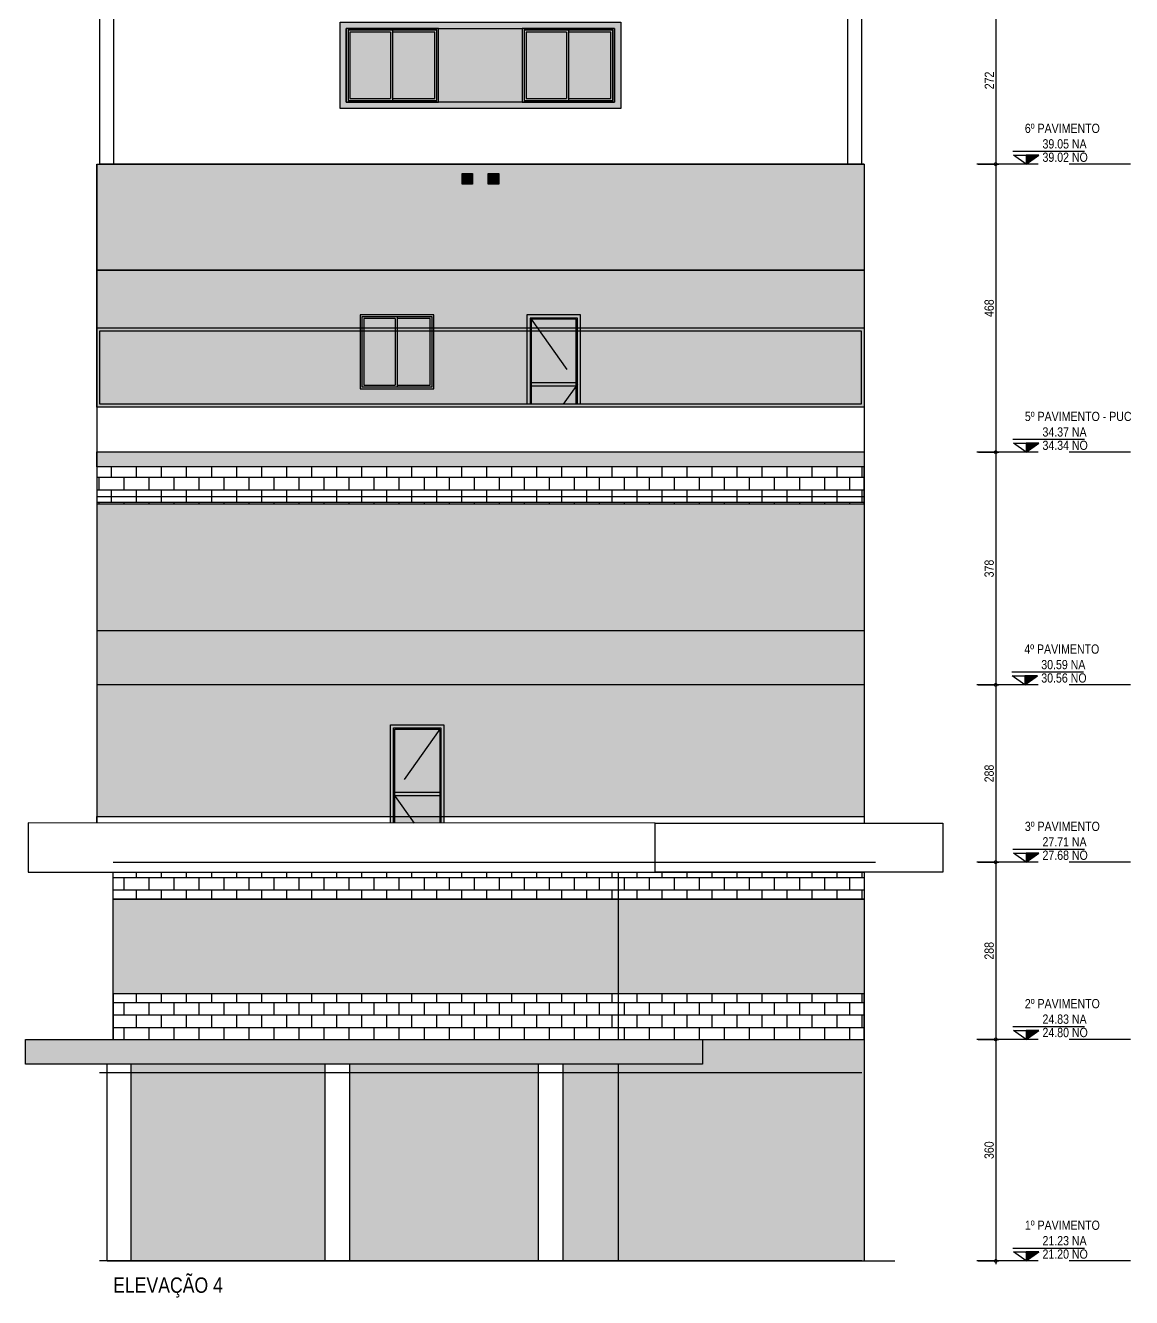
# Model space of a CAD drawing. Header units: metres. Extents: x -9138 to -7768, y 20 to 184.
# Drawn here: x -8493.33 to -8475.36, y 20.61 to 41.27 of the extents above; entities that cross this region are included whole.
import ezdxf
from ezdxf.enums import TextEntityAlignment as Align
from ezdxf.xclip import XClip

# ---------------------------------------------------------------- set-up
doc = ezdxf.new("R2010")
doc.units = ezdxf.units.M
doc.header["$XCLIPFRAME"] = 0
doc.linetypes.add('CTE ELEV$0$DASHEDX2', pattern=[1.5, 1, -0.5])
for name, color, linetype in [('ARQ-DIM EMBASAM', 2, 'Continuous'), ('CTE ELEV$0$ARQ- FRISO', 7, 'Continuous'), ('CTE ELEV$0$ARQ-AUX', 7, 'Continuous'), ('CTE ELEV$0$ARQ-AUX1', 1, 'Continuous'), ('CTE ELEV$0$ARQ-AUX3', 3, 'Continuous'), ('CTE ELEV$0$ARQ-AUX4', 6, 'Continuous'), ('CTE ELEV$0$ARQ-CAX', 1, 'Continuous'), ('CTE ELEV$0$ARQ-DIM', 2, 'Continuous'), ('CTE ELEV$0$ARQ-PRJ', 7, 'CTE ELEV$0$DASHEDX2'), ('CTE ELEV$0$ARQ-SIM', 1, 'Continuous'), ('CTE ELEV$0$ARQ-TXT', 2, 'Continuous')]:
    doc.layers.add(name, color=color, linetype=linetype)
for name, color, linetype, true_color in [('CTE ELEV$0$ARQ-REVEST', 7, 'Continuous', 0xc79471), ('CTE ELEV$0$COR CINZA FECHADO', 7, 'Continuous', 0x56534e), ('CTE ELEV$0$COR PLATINA', 7, 'Continuous', 0xa1a6a3), ('CTE ELEV$0$COR-CAIX', 7, 'Continuous', 0x45494e)]:
    doc.layers.add(name, color=color, linetype=linetype, true_color=true_color)
doc.styles.add('CTE ELEV$0$Adesa', font='ARIALN.TTF')
doc.dimstyles.new('CTE ELEV$0$ADESA 1-0050', dxfattribs={"dimtxt": 0.1, "dimasz": 0.1, "dimexe": 0.05, "dimexo": 0.05, "dimgap": 0.03, "dimtad": 1, "dimdec": 1, "dimlfac": 100, "dimzin": 12, "dimtxsty": 'CTE ELEV$0$Adesa', "dimblk": 'CTE ELEV$0$_DotSmall', "dimcen": 1, "dimdle": 0.05, "dimclrd": 1, "dimclre": 1, "dimclrt": 256, "dimazin": 3, "dimtm": 1e-09, "dimtfac": 1, "dimtdec": 1, "dimtmove": 1, "dimatfit": 0, "dimldrblk": 'CTE ELEV$0$_DotSmall', "dimfxl": 0.8, "dimtvp": 2, "dimtolj": 1, "dimtzin": 0, "dimarcsym": 0})
pattern_1 = [(0, (0, 0), (0, 0.2032), []), (90, (0, 0), (-0.2032, 0.2032), [0.2032, -0.2032])]

# ---------------------------------------------------------------- blocks, each defined once
blk = doc.blocks.new('CTE ELEV$0$V J 120x120')
at = {"layer": 'CTE ELEV$0$COR-CAIX', "transparency": 33554687}
h = blk.add_hatch(color=256, dxfattribs=at)
h.dxf.hatch_style = 1
h.paths.add_polyline_path([(1.199998990557162, 1.19999999496485), (0, 1.19999999496485), (0, 0), (1.199998990557162, 0)])
h = blk.add_hatch(color=254, dxfattribs=at)
h.dxf.hatch_style = 1
h.paths.add_polyline_path([(0.5699994952786085, 1.139999994964848), (0.05999999999994537, 1.139999994964848), (0.05999999999994537, 0.06000000000000216), (0.5699994952786085, 0.06000000000000227)])
h.paths.add_polyline_path([(1.139998990557217, 1.139999994964848), (0.5999994952785812, 1.139999994964848), (0.5999994952785812, 0.06000000000000238), (1.139998990557217, 0.06000000000000227)])
at = {"layer": 'CTE ELEV$0$ARQ-CAX'}
for points in [[(1.199998990557162, 1.19999999496485), (0, 1.19999999496485), (0, 0), (1.199998990557162, 0)], [(1.169998990557417, 1.169999994964849), (0.02999999999974534, 1.169999994964849), (0.02999999999974534, 0.03000000000000114), (1.169998990557417, 0.03000000000000114)]]:
    blk.add_lwpolyline(points, close=True, dxfattribs=at)
for points in [[(0.5699994952786085, 1.139999994964848), (0.05999999999994543, 1.139999994964848), (0.05999999999994543, 0.06000000000000227), (0.5699994952786085, 0.06000000000000227)], [(0.5699994952786085, 1.139999994964848), (0.5699994952786085, 0.06000000000000227)], [(0.5999994952785812, 1.169999994964849), (0.5999994952785812, 0.03000000000000114)], [(0.5999994952785812, 0.06000000000000227), (1.139998990557217, 0.06000000000000227), (1.139998990557217, 1.139999994964848), (0.5999994952785812, 1.139999994964848)]]:
    blk.add_lwpolyline(points, dxfattribs=at)
blk = doc.blocks.new('CTE ELEV$0$V P ALUM')
at = {"layer": 'CTE ELEV$0$COR-CAIX', "transparency": 33554687}
h = blk.add_hatch(color=256, dxfattribs=at)
h.dxf.hatch_style = 1
h.paths.add_polyline_path([(0.8698533821462888, 2.199951104508386), (0, 2.199951104508386), (0, 0), (0.8698533821462888, 0)])
h = blk.add_hatch(color=254, dxfattribs=at)
h.dxf.hatch_style = 1
h.paths.add_polyline_path([(0.7998533821463525, 2.12995110450845), (0.06999999999993645, 2.12995110450845), (0.7998533821463525, 1.10311373439413)], flags=17)
h.paths.add_polyline_path([(0.06999999999993634, 2.12995110450845), (0.06999999999993634, 1.099975552254114), (0.7998533821463525, 1.099975552254114), (0.7998533821463525, 1.103113734394129)])
h.paths.add_polyline_path([(0.7998533821463525, 1.047048791725967), (0.7998533821463525, 1.049975552254159), (0.06999999999993634, 1.049975552254159), (0.06999999999993634, 0.02999999999997272), (0.07148476904045897, 0.02999999999997249)])
h.paths.add_polyline_path([(0.7998533821463525, 1.047048791725966), (0.0714847690404593, 0.02999999999997294), (0.7998533821463525, 0.02999999999997249)], flags=17)
for points in [[(0.8698533821462888, 2.199951104508386), (0, 2.199951104508386), (0, 0), (0.8698533821462888, 0)], [(0.7998533821463525, 0.02999999999997272), (0.7998533821463525, 2.12995110450845), (0.06999999999993634, 2.12995110450845), (0.06999999999993634, 0.02999999999997272)]]:
    blk.add_lwpolyline(points, close=True)
for points in [[(0.8198533821463343, 0), (0.8198533821463343, 2.149951104508432), (0.04999999999995453, 2.149951104508432), (0.04999999999995453, 0)], [(0.06999999999993634, 1.099975552254114), (0.7998533821463525, 1.099975552254114)], [(0.06999999999993634, 1.049975552254159), (0.7998533821463525, 1.049975552254159)]]:
    blk.add_lwpolyline(points)
at = {"layer": 'CTE ELEV$0$ARQ-AUX'}
blk.add_lwpolyline([(0.8698533821462888, 0), (0.8698533821462888, 2.199951104508386), (0, 2.199951104508386), (0, 0)], close=True, dxfattribs=at)
at = {"layer": 'CTE ELEV$0$ARQ-PRJ'}
blk.add_lwpolyline([(0.06999999999993634, 2.12995110450845), (0.8198533821463343, 1.074975552254216), (0.04999999999995453, 0)], dxfattribs=at)
blk = doc.blocks.new('CTE ELEV$0$vp vento kit')
at = {"layer": 'CTE ELEV$0$ARQ-CAX', "transparency": 33554687}
h = blk.add_hatch(dxfattribs=at)
h.set_pattern_fill('LINE', scale=0.01)
h.set_pattern_definition([(0, (8794.04868885521, -68.7271093550549), (0, 0.03175), [])])
h.paths.add_polyline_path([(-0.1599999999998545, 0.1599999999999966), (-0.01000000000021828, 0.1599999999999966), (-0.01000000000021828, 0.01000000000000512), (-0.1599999999998545, 0.01000000000000512)])
at = {"layer": 'CTE ELEV$0$COR-CAIX', "transparency": 33554687}
h = blk.add_hatch(color=256, dxfattribs=at)
h.dxf.hatch_style = 1
h.paths.add_polyline_path([(-0.1700000000000728, 0.1700000000000017), (0, 0.1700000000000017), (0, 0), (-0.1700000000000728, 0)])
at = {"layer": 'CTE ELEV$0$ARQ-CAX'}
for points in [[(-0.1700000000000728, 0.1700000000000017), (0, 0.1700000000000017), (0, 0), (-0.1700000000000728, 0)], [(-0.1599999999998545, 0.1599999999999966), (-0.01000000000021828, 0.1599999999999966), (-0.01000000000021828, 0.01000000000000512), (-0.1599999999998545, 0.01000000000000512)]]:
    blk.add_lwpolyline(points, close=True, dxfattribs=at)
blk = doc.blocks.new('CTE ELEV$0$ELEV 2 PUC')
at = {"layer": 'CTE ELEV$0$COR CINZA FECHADO', "transparency": 33554687}
h = blk.add_hatch(color=256, dxfattribs=at)
h.dxf.hatch_style = 1
h.paths.add_polyline_path([(-0.03995421143372369, 5.400000117372727), (12.4205093519904, 5.400266922107832), (12.4205093519904, 3.675133768607388), (-0.03995421143372369, 3.674866963872283)])
h = blk.add_hatch(color=256, dxfattribs=at)
h.dxf.hatch_style = 1
h.paths.add_polyline_path([(-0.03995421143372369, 3.674866963872283), (12.42201527406178, 3.674866963872283), (12.42201527406178, 1.450011670672993), (-0.03995421143372369, 1.450011670672993)])
at = {"layer": 'CTE ELEV$0$COR-CAIX', "transparency": 33554687}
h = blk.add_hatch(color=256, dxfattribs=at)
h.dxf.hatch_style = 1
h.paths.add_polyline_path([(0.01004578856736771, 2.689999999985659), (12.37201527406251, 2.689999999985659), (12.37201527406251, 1.50001167067299), (0.01004578856736771, 1.50001167067299)], flags=16)
h.paths.add_polyline_path([(-0.0399542114319047, 2.739999999985656), (12.42201527406178, 2.739999999985656), (12.42201527406178, 1.450011670672993), (-0.0399542114319047, 1.450011670672993)])
at = {"layer": 'CTE ELEV$0$ARQ-AUX1', "elevation": 6.020696237947148e-06}
for points in [[(-0.0399542114319047, 2.739999999985656), (12.42201527406178, 2.739999999985656), (12.42201527406178, 1.450011670672993), (-0.0399542114319047, 1.450011670672993)], [(0.01004578856736771, 2.689999999985659), (12.37201527406251, 2.689999999985659), (12.37201527406251, 1.50001167067299), (0.01004578856736771, 1.50001167067299)]]:
    blk.add_lwpolyline(points, close=True, dxfattribs=at)
at = {"layer": 'CTE ELEV$0$ARQ-AUX3'}
for p, q in [((-0.03995421143372369, 5.400000090489101, -2.085278276999855e-05), (-0.03995421143372369, 1.307795348099077, 4.944982144176907e-06)), ((12.42000016436941, 5.399999935734556, -2.085278276999855e-05), (12.42201528706937, 1.301801329489557, 1.533489006118656e-06))]:
    blk.add_line(p, q, dxfattribs=at)
for points, elevation in [([(-0.03995421143372369, 5.400000117372727), (0.2299948496565776, 5.399999935734563)], -2.913481439418232e-05), ([(12.42000016436941, 5.399999935734563), (12.14999484965483, 5.399999935734563)], -2.014245601358462e-05)]:
    blk.add_lwpolyline(points, dxfattribs=dict(at, elevation=elevation))
at = {"layer": 'CTE ELEV$0$COR CINZA FECHADO', "elevation": -2.085278277040098e-05}
blk.add_lwpolyline([(-0.03995421143372369, 5.400000117372727), (12.4205093519904, 5.400266922107832), (12.4205093519904, 3.675133768607388), (-0.03995421143372369, 3.674866963872283)], close=True, dxfattribs=at)
at = {"layer": 'CTE ELEV$0$COR PLATINA', "elevation": -2.085278277040098e-05}
blk.add_lwpolyline([(-0.03995421143372369, 3.674866963872283), (12.42201527406178, 3.674866963872283), (12.42201527406178, 1.450011670672993), (-0.03995421143372369, 1.450011670672993)], close=True, dxfattribs=at)
at = {"layer": 'Defpoints'}
for points, elevation in [([(-0.03995421143372369, 5.400000090489101), (12.42000016436941, 5.400000090489101)], -2.085278276999855e-05), ([(-0.03995421143372369, 0), (12.42000016436941, 0)], -4.319321033073013e-06)]:
    blk.add_lwpolyline(points, dxfattribs=dict(at, elevation=elevation))
at = {"layer": 'CTE ELEV$0$ARQ-CAX'}
for name, p in [('CTE ELEV$0$vp vento kit', (6.062396215029366, 5.076745509145724, -5.450700665726405e-05)), ('CTE ELEV$0$vp vento kit', (6.487679402815047, 5.076745509145724, -5.450700665726405e-05)), ('CTE ELEV$0$V J 120x120', (4.235043578566547, 1.750000317391468, -4.211678547781121e-05))]:
    blk.add_blockref(name, p, dxfattribs=at)
ref = blk.add_blockref('CTE ELEV$0$V P ALUM', (6.945019933638832, 0.7500492078479297, -4.211678547781121e-05), dxfattribs=at)
XClip(ref).set_block_clipping_path([(0.8698533821461751, 2.1999511045083935), (-0.28861712930847716, 2.277694242025049), (8.378845996048767e-05, 0.7499624628250601), (0.8699371706061356, 0.7499624628250601)])
blk = doc.blocks.new('CTE ELEV$0$V J 150x120')
at = {"layer": 'CTE ELEV$0$COR-CAIX'}
h = blk.add_hatch(color=256, dxfattribs=at)
h.dxf.hatch_style = 1
h.paths.add_polyline_path([(1.499999999999773, 1.19999999496485), (0, 1.19999999496485), (0, 0), (1.499999999999773, 0)])
h = blk.add_hatch(color=254, dxfattribs=at)
h.dxf.hatch_style = 1
h.paths.add_polyline_path([(0.7200000000000273, 1.139999994964848), (0.05999999999994543, 1.139999994964848), (0.05999999999994543, 0.06000000000000227), (0.7200000000000273, 0.06000000000000227)])
h.paths.add_polyline_path([(0.75, 0.06000000000000233), (1.439999999999827, 0.06000000000000222), (1.439999999999827, 1.139999994964848), (0.75, 1.139999994964848)])
for points in [[(1.499999999999773, 1.19999999496485), (0, 1.19999999496485), (0, 0), (1.499999999999773, 0)], [(1.470000000000027, 1.169999994964849), (0.02999999999974534, 1.169999994964849), (0.02999999999974534, 0.03000000000000114), (1.470000000000027, 0.03000000000000114)]]:
    blk.add_lwpolyline(points, close=True)
for points in [[(0.7200000000000273, 1.139999994964848), (0.05999999999994543, 1.139999994964848), (0.05999999999994543, 0.06000000000000227), (0.7200000000000273, 0.06000000000000227)], [(0.7200000000000273, 1.139999994964848), (0.7200000000000273, 0.06000000000000227)], [(0.75, 1.169999994964849), (0.75, 0.03000000000000114)], [(0.75, 0.06000000000000227), (1.439999999999827, 0.06000000000000227), (1.439999999999827, 1.139999994964848), (0.75, 1.139999994964848)]]:
    blk.add_lwpolyline(points)
blk = doc.blocks.new('CTE ELEV$0$elev 2 tipo')
at = {"layer": 'CTE ELEV$0$COR CINZA FECHADO'}
h = blk.add_hatch(color=256, dxfattribs=at)
h.dxf.hatch_style = 1
h.paths.add_polyline_path([(8.24000000291926, 2.304999905887414), (3.680000002250381, 2.304999905887414), (3.680000002250381, 0.9049999109225624), (8.24000000291926, 0.9049999109225624)])
h.paths.add_polyline_path([(8.140000002918896, 2.204999905887412), (8.140000002918896, 1.004999910922564), (6.640000002918896, 1.004999910922564), (3.780000002250745, 1.004999910922564), (3.780000002250745, 2.204999905887412), (5.280000002250745, 2.204999905887412)], flags=16)
h.paths.add_polyline_path([(5.25000000225009, 2.174999905887411), (5.25000000225009, 1.034999910922565), (3.810000002249581, 1.034999910922565), (3.810000002249581, 2.174999905887411)], flags=0)
h.paths.add_polyline_path([(5.220000002251254, 2.14499990588741), (5.220000002251254, 1.064999910922566), (4.530000002250745, 1.064999910922566), (4.530000002250745, 2.14499990588741)], flags=0)
h.paths.add_polyline_path([(6.670000002919551, 2.174999905887411), (8.110000002918241, 2.174999905887411), (8.110000002918241, 1.034999910922565), (6.670000002919551, 1.034999910922565)], flags=0)
h.paths.add_polyline_path([(6.700000002918387, 2.14499990588741), (7.360000002918241, 2.14499990588741), (7.360000002918241, 1.064999910922566), (6.700000002918387, 1.064999910922566)], flags=0)
h.paths.add_polyline_path([(4.50000000225009, 2.14499990588741), (4.50000000225009, 1.064999910922566), (3.840000002250235, 1.064999910922566), (3.840000002250235, 2.14499990588741)], flags=0)
h.paths.add_polyline_path([(7.390000002918896, 2.14499990588741), (8.080000002919405, 2.14499990588741), (8.080000002919405, 1.064999910922566), (7.390000002918896, 1.064999910922566)], flags=0)
h = blk.add_hatch(color=256, dxfattribs=at)
h.dxf.hatch_style = 1
h.paths.add_polyline_path([(6.640000002918896, 2.204999905887412), (5.280000002250745, 2.204999905887412), (5.280000002250745, 1.004999910922564), (6.640000002918896, 1.004999910922564)])
at = {"layer": 'CTE ELEV$0$ARQ- FRISO', "elevation": -3.546810236218582e-07}
blk.add_lwpolyline([(-0.2299948496565776, 2.720000200018745), (12.14999484965665, 2.720000200018745)], dxfattribs=at)
at = {"layer": 'CTE ELEV$0$ARQ- FRISO'}
blk.add_lwpolyline([(12.14999484965665, 0), (-0.2299948496565784, 0)], dxfattribs=at)
at = {"layer": 'CTE ELEV$0$ARQ-AUX1', "elevation": 3.963675300280968e-06}
for points in [[(-0.2299948496565776, 2.720000200018745), (-0.2299948496565776, 0)], [(12.14999484965665, 2.720000200018745), (12.14999484965665, 0)]]:
    blk.add_lwpolyline(points, dxfattribs=at)
at = {"layer": 'CTE ELEV$0$ARQ-AUX3'}
for p, q in [((0, 2.720000200018745, -3.546810236218582e-07), (0, 0, -3.546810236218582e-07)), ((11.92000000000007, 2.720000200018745, -3.546810236218582e-07), (11.92000000000007, 0, -3.546810236218582e-07))]:
    blk.add_line(p, q, dxfattribs=at)
at = {"layer": 'CTE ELEV$0$COR CINZA FECHADO', "elevation": 3.963675300280968e-06}
for points in [[(3.680000002250381, 2.304999905887414), (8.24000000291926, 2.304999905887414), (8.24000000291926, 0.9049999109225624), (3.680000002250381, 0.9049999109225624)], [(3.780000002250745, 2.204999905887412), (8.140000002918896, 2.204999905887412), (8.140000002918896, 1.004999910922564), (3.780000002250745, 1.004999910922564)]]:
    blk.add_lwpolyline(points, close=True, dxfattribs=at)
at = {"layer": 'CTE ELEV$0$ARQ-CAX'}
for name, p in [('CTE ELEV$0$vp vento kit', (5.83240136537097, 2.429999999999758, -2.572687328670139e-05)), ('CTE ELEV$0$vp vento kit', (6.257684553156651, 2.429999999999758, -2.572687328670139e-05)), ('CTE ELEV$0$V J 150x120', (3.780000002250745, 1.004999910922564, 3.963675300280968e-06)), ('CTE ELEV$0$V J 150x120', (6.640000002918896, 1.004999910922564, -3.546810236218582e-07))]:
    blk.add_blockref(name, p, dxfattribs=at)
blk = doc.blocks.new('CTE ELEV$0$elev 4 1anddar')
at = {"layer": 'CTE ELEV$0$ARQ-AUX3'}
blk.add_line((0.1247473443872877, -3.552713678800501e-15, 7.571704867769864e-06), (12.91841265338189, -3.552713678800501e-15, 7.571704867769864e-06), dxfattribs=at)
at = {"layer": 'CTE ELEV$0$ARQ-AUX4'}
for p, q in [((0.1247473443872877, 3.552713678800501e-15, -3.151871341854048e-06), (0.1247473443872877, 3.199999889360583, -3.151871341854048e-06)), ((0.5167158923941315, -3.552713678800501e-15, -3.151871341854048e-06), (0.5167158923941315, 3.199999889360583, -3.151871341854048e-06)), ((3.669529264596349, 0, -3.151871341854048e-06), (3.669529264596349, 3.199999889360583, -3.151871341854048e-06)), ((4.069501172427408, 3.552713678800501e-15, -4.090277210884174e-06), (4.069501172427408, 3.199999889360583, -4.090277210884174e-06)), ((7.134429922891286, -3.552713678800501e-15, -3.151871341854048e-06), (7.134429922891286, 3.199999889360583, -3.151871341854048e-06)), ((7.534429805094987, 3.552713678800501e-15, -3.151871341854048e-06), (7.534429805094987, 3.199999889360583, -3.151871341854048e-06)), ((8.433999101713198, -3.552713678800501e-15, 7.571704867648243e-06), (8.433999101713198, 3.199999889360583, 7.571704867648243e-06))]:
    blk.add_line(p, q, dxfattribs=at)
at = {"layer": 'Defpoints'}
for points in [[(0, 3.059999999999995), (12.38275364653055, 3.059999999999995)], [(12.38275364653055, -3.552713678800501e-15), (0, 0)]]:
    blk.add_lwpolyline(points, dxfattribs=at)
blk = doc.blocks.new('CTE ELEV$0$elev 4 2andar')
at = {"layer": 'CTE ELEV$0$ARQ-AUX4', "elevation": -1.166198207865404e-05}
blk.add_lwpolyline([(-12.46384096678594, -5.329070518200751e-14), (-12.46384096678594, 2.714976654110234)], dxfattribs=at)
at = {"layer": 'CTE ELEV$0$ARQ-AUX4'}
blk.add_lwpolyline([(-4.255518227273569, -5.329070518200751e-14), (-4.255518227273569, 2.714805861769637)], dxfattribs=at)
at = {"layer": 'Defpoints'}
blk.add_line((-12.46384096678594, 2.88000000000001, -1.166198207865404e-05), (-0.08108732025539211, 2.88000000000001, -1.166198207865404e-05), dxfattribs=at)
blk = doc.blocks.new('CTE ELEV$0$ELEV 4 4ANDAR')
at = {"layer": 'CTE ELEV$0$ARQ-AUX3'}
for p, q in [((12.42194726773414, 5.015133705296627, 7.778529762076335e-07), (12.42194726773414, -1.733223944526404, 7.778529762076335e-07)), ((-0.03995421143372369, 4.882795331821583, 4.944982144176907e-06), (-0.04313352057215525, -1.72720308396983, 9.678425503280997e-06)), ((-0.04064095971079951, 3.454999283129425, 1.189102590084288e-05), (12.42194726773414, 3.454999283129425, 1.189102590084288e-05)), ((12.42194726773414, -2.530273351333342, 7.778529762076335e-07), (12.42194726773414, -8.845003764159905, 7.778529762076335e-07))]:
    blk.add_line(p, q, dxfattribs=at)
at = {"layer": 'Defpoints', "elevation": 7.571704867769864e-06}
for points in [[(0, 3.575000101086779), (12.38275364653055, 3.575000101086793)], [(12.38275364653055, 0.5149962358401226), (0, 0.5149962358401226)]]:
    blk.add_lwpolyline(points, dxfattribs=at)
at = {"layer": 'CTE ELEV$0$ARQ-CAX'}
ref = blk.add_blockref('CTE ELEV$0$V P ALUM', (5.59796408170223, -2.334954868668266, 7.571705322469864e-06), dxfattribs=dict(at, xscale=-1))
XClip(ref).set_block_clipping_path([(0, 0.6044538112406492), (0.8698663921040861, 2.19995110450839)])
blk = doc.blocks.new('*U284')
h = blk.add_hatch()
h.set_pattern_fill('ANSI31', color=1, scale=0.003749999999999999, style=0)
h.set_pattern_definition([(44.99999999999999, (18.99673027869088, 94.6726720750755), (-0.008418990113502375, 0.008418990113502375), [])])
h.paths.add_polyline_path([(0.2062500000154379, 0.1462792493493449), (0.0009362825336403749, 0.1462792493493449), (0, 0)])
at = {"color": 1}
blk.add_line((-0.2126249999885135, 0.2099999999999986), (0.9498750000114863, 0.2100000000000729), dxfattribs=at)
for points in [[(-0.2053137174663596, 0.1462792493493449), (0.0009362825336403749, 0.1462792493493449), (3.0875625e-11, 0), (-0.2053137174663596, 0.1462792493493449)], [(0.2071862825336404, 0.1462792493493449), (0.0009362825336403749, 0.1462792493493449), (0, 0), (0.2071862825336404, 0.1462792493493449)]]:
    blk.add_lwpolyline(points, close=True, dxfattribs=at)
at = {"color": 1, "style": 'CTE ELEV$0$Adesa'}
blk.add_attdef('PAVIMENTO_001', (-0.01993468439503157, 0.5064178308031699), '', height=0.15, dxfattribs=at)
at = {"color": 3, "style": 'CTE ELEV$0$Adesa'}
blk.add_attdef('NA', text='', height=0.15, dxfattribs=at).set_placement((0.2668129063199978, 0.2095646639511204), align=Align.BOTTOM_LEFT)
blk.add_attdef('NO', text='', height=0.15, dxfattribs=at).set_placement((0.2668129063199979, 0.1875000000000654), align=Align.TOP_LEFT)
blk = doc.blocks.new('CTE ELEV$0$_DotSmall')
at = {"color": 0, "linetype": 'ByBlock', "const_width": 0.5}
blk.add_lwpolyline([(-0.0625, 0, 1), (0.0625, 0, 1)], format="xyb", close=True, dxfattribs=at)
blk = doc.blocks.new('*D596')
at = {"layer": 'CTE ELEV$0$ARQ-DIM', "color": 1, "lineweight": -2, "transparency": 16777216}
for p, q in [((-8477.57046202829, 24.84993874202777), (-8477.57046202829, 21.14999999509765)), ((-8477.85435722536, 24.79993874202777), (-8477.520462028291, 24.79993874202777)), ((-8477.854249870587, 21.19999999509765), (-8477.520462028291, 21.19999999509765))]:
    blk.add_line(p, q, dxfattribs=at)
at = {"layer": 'Defpoints', "color": 0, "transparency": 16777216}
for p in [(-8477.90435722536, 24.79993874202777), (-8477.904249870586, 21.19999999509765), (-8477.57046202829, 21.19999999509765)]:
    blk.add_point(p, dxfattribs=at)
at = {"layer": 'CTE ELEV$0$ARQ-DIM', "color": 1, "lineweight": -2, "transparency": 16777216, "xscale": 0.1, "yscale": 0.1, "zscale": 0.1}
for p, rotation in [((-8477.57046202829, 24.79993874202777), 90), ((-8477.57046202829, 21.19999999509765), 270)]:
    blk.add_blockref('CTE ELEV$0$_DotSmall', p, dxfattribs=dict(at, rotation=rotation))
at = {"layer": 'CTE ELEV$0$ARQ-DIM', "transparency": 16777216, "insert": (-8477.677047976447, 22.9999693685651), "char_height": 0.1, "attachment_point": 5, "rotation": 90, "style": 'CTE ELEV$0$Adesa'}
blk.add_mtext('\\A1;{\\H1.5x;360}', dxfattribs=at)
blk = doc.blocks.new('*D597')
at = {"layer": 'CTE ELEV$0$ARQ-DIM', "color": 1, "lineweight": -2, "transparency": 16777216}
for p, q in [((-8477.57058904589, 27.73000000000009), (-8477.57058904589, 24.74993874202777)), ((-8477.854376781092, 27.68000000000008), (-8477.520589045891, 27.68000000000008)), ((-8477.85435733245, 24.79993874202777), (-8477.520589045891, 24.79993874202777))]:
    blk.add_line(p, q, dxfattribs=at)
at = {"layer": 'Defpoints', "color": 0, "transparency": 16777216}
for p in [(-8477.90437678109, 27.68000000000008), (-8477.904357332449, 24.79993874202777), (-8477.57058904589, 24.79993874202777)]:
    blk.add_point(p, dxfattribs=at)
at = {"layer": 'CTE ELEV$0$ARQ-DIM', "color": 1, "lineweight": -2, "transparency": 16777216, "xscale": 0.1, "yscale": 0.1, "zscale": 0.1}
for p, rotation in [((-8477.57058904589, 27.68000000000008), 90), ((-8477.57058904589, 24.79993874202777), 270)]:
    blk.add_blockref('CTE ELEV$0$_DotSmall', p, dxfattribs=dict(at, rotation=rotation))
at = {"layer": 'CTE ELEV$0$ARQ-DIM', "transparency": 16777216, "insert": (-8477.677174994047, 26.23996937101632), "char_height": 0.1, "attachment_point": 5, "rotation": 90, "style": 'CTE ELEV$0$Adesa'}
blk.add_mtext('\\A1;{\\H1.5x;288}', dxfattribs=at)
blk = doc.blocks.new('*D598')
at = {"layer": 'CTE ELEV$0$ARQ-DIM', "color": 1, "lineweight": -2, "transparency": 16777216}
for p, q in [((-8477.570481584024, 30.61000000000008), (-8477.570481584024, 27.63000000000008)), ((-8477.854249763497, 30.56000000000008), (-8477.520481584024, 30.56000000000008)), ((-8477.854376888181, 27.68000000000008), (-8477.520481584024, 27.68000000000008))]:
    blk.add_line(p, q, dxfattribs=at)
at = {"layer": 'Defpoints', "color": 0, "transparency": 16777216}
for p in [(-8477.904249763496, 30.56000000000008), (-8477.90437688818, 27.68000000000008), (-8477.570481584024, 27.68000000000008)]:
    blk.add_point(p, dxfattribs=at)
at = {"layer": 'CTE ELEV$0$ARQ-DIM', "color": 1, "lineweight": -2, "transparency": 16777216, "xscale": 0.1, "yscale": 0.1, "zscale": 0.1}
for p, rotation in [((-8477.570481584024, 30.56000000000008), 90), ((-8477.570481584024, 27.68000000000008), 270)]:
    blk.add_blockref('CTE ELEV$0$_DotSmall', p, dxfattribs=dict(at, rotation=rotation))
at = {"layer": 'CTE ELEV$0$ARQ-DIM', "transparency": 16777216, "insert": (-8477.67706753218, 29.12000000000248), "char_height": 0.1, "attachment_point": 5, "rotation": 90, "style": 'CTE ELEV$0$Adesa'}
blk.add_mtext('\\A1;{\\H1.5x;288}', dxfattribs=at)
blk = doc.blocks.new('*D599')
at = {"layer": 'CTE ELEV$0$ARQ-DIM', "color": 1, "lineweight": -2, "transparency": 16777216}
for p, q in [((-8477.852838961306, 34.34000374788248), (-8477.520354566437, 34.34000374788248)), ((-8477.570354566436, 34.39000374788248), (-8477.570354566436, 30.51000000000008)), ((-8477.854249870587, 30.56000000000008), (-8477.520354566437, 30.56000000000008))]:
    blk.add_line(p, q, dxfattribs=at)
at = {"layer": 'Defpoints', "color": 0, "transparency": 16777216}
for p in [(-8477.902838961305, 34.34000374788248, -1.817888206410816e-05), (-8477.904249870586, 30.56000000000008), (-8477.570354566436, 30.56000000000008)]:
    blk.add_point(p, dxfattribs=at)
at = {"layer": 'CTE ELEV$0$ARQ-DIM', "color": 1, "lineweight": -2, "transparency": 16777216, "xscale": 0.1, "yscale": 0.1, "zscale": 0.1}
for p, rotation in [((-8477.570354566436, 34.34000374788248), 90), ((-8477.570354566436, 30.56000000000008), 270)]:
    blk.add_blockref('CTE ELEV$0$_DotSmall', p, dxfattribs=dict(at, rotation=rotation))
at = {"layer": 'CTE ELEV$0$ARQ-DIM', "transparency": 16777216, "insert": (-8477.676940514593, 32.45000187394368), "char_height": 0.1, "attachment_point": 5, "rotation": 90, "style": 'CTE ELEV$0$Adesa'}
blk.add_mtext('\\A1;{\\H1.5x;378}', dxfattribs=at)
blk = doc.blocks.new('*D600')
at = {"layer": 'CTE ELEV$0$ARQ-DIM', "color": 1, "lineweight": -2, "transparency": 16777216}
for p, q in [((-8477.57035456644, 39.07000386524684), (-8477.57035456644, 34.29000374788249)), ((-8477.854249763497, 39.02000386524684), (-8477.52035456644, 39.02000386524684)), ((-8477.852838961306, 34.34000374788248), (-8477.52035456644, 34.34000374788248))]:
    blk.add_line(p, q, dxfattribs=at)
at = {"layer": 'Defpoints', "color": 0, "transparency": 16777216}
for p in [(-8477.904249763496, 39.02000386524684, -9.896849528064989e-06), (-8477.902838961305, 34.34000374788248, -1.817888206410816e-05), (-8477.57035456644, 34.34000374788248)]:
    blk.add_point(p, dxfattribs=at)
at = {"layer": 'CTE ELEV$0$ARQ-DIM', "color": 1, "lineweight": -2, "transparency": 16777216, "xscale": 0.1, "yscale": 0.1, "zscale": 0.1}
for p, rotation in [((-8477.57035456644, 39.02000386524684), 90), ((-8477.57035456644, 34.34000374788248), 270)]:
    blk.add_blockref('CTE ELEV$0$_DotSmall', p, dxfattribs=dict(at, rotation=rotation))
at = {"layer": 'CTE ELEV$0$ARQ-DIM', "transparency": 16777216, "insert": (-8477.676940514597, 36.68000380656706), "char_height": 0.1, "attachment_point": 5, "rotation": 90, "style": 'CTE ELEV$0$Adesa'}
blk.add_mtext('\\A1;{\\H1.5x;468}', dxfattribs=at)
blk = doc.blocks.new('*D601')
at = {"layer": 'CTE ELEV$0$ARQ-DIM', "color": 1, "lineweight": -2, "transparency": 16777216}
for p, q in [((-8477.570354566444, 41.7900038652466), (-8477.570354566444, 38.97000386524684)), ((-8477.854249763508, 41.74000386524661), (-8477.520354566444, 41.74000386524661)), ((-8477.854249870597, 39.02000386524684), (-8477.520354566444, 39.02000386524684))]:
    blk.add_line(p, q, dxfattribs=at)
at = {"layer": 'Defpoints', "color": 0, "transparency": 16777216}
for p in [(-8477.904249763507, 41.74000386524661), (-8477.904249870597, 39.02000386524684), (-8477.570354566444, 39.02000386524684)]:
    blk.add_point(p, dxfattribs=at)
at = {"layer": 'CTE ELEV$0$ARQ-DIM', "color": 1, "lineweight": -2, "transparency": 16777216, "xscale": 0.1, "yscale": 0.1, "zscale": 0.1}
for p, rotation in [((-8477.570354566444, 41.74000386524661), 90), ((-8477.570354566444, 39.02000386524684), 270)]:
    blk.add_blockref('CTE ELEV$0$_DotSmall', p, dxfattribs=dict(at, rotation=rotation))
at = {"layer": 'CTE ELEV$0$ARQ-DIM', "transparency": 16777216, "insert": (-8477.67566152415, 40.38000386524912), "char_height": 0.1, "attachment_point": 5, "rotation": 90, "style": 'CTE ELEV$0$Adesa'}
blk.add_mtext('\\A1;{\\H1.5x;272}', dxfattribs=at)
blk = doc.blocks.new('CTE ELEV')
at = {"layer": 'CTE ELEV$0$ARQ-REVEST', "transparency": 33554687}
h = blk.add_hatch(dxfattribs=at)
h.set_pattern_fill('AR-B816', scale=0.001)
h.set_pattern_definition(pattern_1)
h.paths.add_polyline_path([(-8479.708022839239, 34.09991796828475), (-8492.170611066682, 34.09991796828475), (-8492.170611066682, 33.50000304728938), (-8479.708022839239, 33.50000304728938)])
h = blk.add_hatch(dxfattribs=at)
h.set_pattern_fill('AR-B816', scale=0.001)
h.set_pattern_definition(pattern_1)
h.paths.add_polyline_path([(-8491.904293744774, 27.5149766541103), (-8479.708022839237, 27.5149766541103), (-8479.708022839237, 27.08008503015996), (-8491.904293744774, 27.08008503015996)])
h = blk.add_hatch(dxfattribs=at)
h.set_pattern_fill('AR-B816', scale=0.001)
h.set_pattern_definition(pattern_1)
h.paths.add_polyline_path([(-8491.904293744774, 24.80000000000005), (-8479.708022839237, 24.80000000000005), (-8479.708022839237, 25.53999995587708), (-8491.904293744774, 25.53999995587708)])
at = {"layer": 'CTE ELEV$0$COR CINZA FECHADO', "transparency": 33554687}
h = blk.add_hatch(color=256, dxfattribs=at)
h.dxf.hatch_style = 1
h.paths.add_polyline_path([(-8482.33312208625, 24.39999988936063), (-8493.329988716583, 24.39999988936063), (-8493.329988716583, 24.80000000000001), (-8482.33312208625, 24.80000000000001)])
at = {"layer": 'CTE ELEV$0$COR PLATINA', "transparency": 33554687}
h = blk.add_hatch(color=256, dxfattribs=at)
h.dxf.hatch_style = 1
h.paths.add_polyline_path([(-8492.170287222069, 34.3450173332068), (-8479.708022839239, 34.3450173332068), (-8479.708022839239, 34.09991796828475), (-8492.170287222069, 34.09991796828475)])
h = blk.add_hatch(color=256, dxfattribs=at)
h.dxf.hatch_style = 1
h.paths.add_polyline_path([(-8479.708022839237, 33.50000304728938), (-8492.170611066682, 33.50000304728938), (-8492.171601895989, 31.44000200363084), (-8479.708022839237, 31.44000200363084)])
h.paths.add_polyline_path([(-8479.708022839237, 31.44000200363084), (-8492.171601895989, 31.44000200363084), (-8492.172025163625, 30.5600000000001), (-8479.708022839237, 30.5600000000001)])
h = blk.add_hatch(color=256, dxfattribs=at)
h.dxf.hatch_style = 1
h.paths.add_polyline_path([(-8487.401859407415, 29.91000000000007), (-8486.532006025269, 29.91000000000007), (-8486.532006025269, 28.41999996744503), (-8479.708022839237, 28.41999996744503), (-8479.708022839237, 30.5600000000001), (-8492.172025163625, 30.5600000000001), (-8492.173054471234, 28.41999996744503), (-8487.401859407415, 28.41999996744503)])
h = blk.add_hatch(color=256, dxfattribs=at)
h.dxf.hatch_style = 1
h.paths.add_polyline_path([(-8483.695971005262, 27.08008503015996), (-8491.904293744774, 27.08008503015996), (-8491.904293744774, 25.53999995587708), (-8483.695971005262, 25.53999995587708)])
h.paths.add_polyline_path([(-8479.708022839237, 27.08008503015996), (-8483.695971005262, 27.08008503015996), (-8483.695971005262, 25.53999995587708), (-8479.708022839237, 25.53999995587708)])
h = blk.add_hatch(color=256, dxfattribs=at)
h.dxf.hatch_style = 1
h.paths.add_polyline_path([(-8479.708022839237, 24.80000000000005), (-8482.33312208625, 24.80000000000005), (-8482.33312208625, 24.39999988936063), (-8483.695971005258, 24.39999988936063), (-8483.695971005258, 21.20000000000005), (-8479.708022839237, 21.20000000000005)])
h.paths.add_polyline_path([(-8483.695971005258, 24.39999988936063), (-8484.595540301876, 24.39999988936063), (-8484.595540301876, 21.20000000000005), (-8483.695971005258, 21.20000000000005)])
h.paths.add_polyline_path([(-8484.99554018408, 24.39999988936063), (-8488.060468934544, 24.39999988936063), (-8488.060468934544, 21.20000000000005), (-8484.99554018408, 21.20000000000005)])
h.paths.add_polyline_path([(-8488.460440842375, 24.39999988936063), (-8491.613254214577, 24.39999988936063), (-8491.613254214577, 21.20000000000005), (-8488.460440842375, 21.20000000000005)])
at = {"layer": 'CTE ELEV$0$ARQ- FRISO'}
for p, q in [((-8479.708022839237, 31.44000200363084), (-8492.171601895989, 31.44000200363084)), ((-8479.708022839237, 30.5600000000001), (-8492.172025163625, 30.5600000000001)), ((-8491.904293744774, 27.08008503015996), (-8479.708022839237, 27.08008503015996))]:
    blk.add_line(p, q, dxfattribs=at)
for points, elevation in [([(-8492.170287222069, 34.3450173332068), (-8479.708022839239, 34.3450173332068), (-8479.708022839239, 34.09991796828475), (-8492.170287222069, 34.09991796828475)], -2.086421716729348e-06), ([(-8479.708022839239, 34.09991796828475), (-8492.170611066682, 34.09991796828475), (-8492.170611066682, 33.50000304728938), (-8479.708022839239, 33.50000304728938)], -2.086421716729348e-06), ([(-8491.904293744774, 27.5149766541103), (-8479.708022839237, 27.5149766541103), (-8479.708022839237, 27.08008503015996), (-8491.904293744774, 27.08008503015996)], -1.166198207865404e-05), ([(-8491.904293744774, 24.80000000000005), (-8479.708022839237, 24.80000000000005), (-8479.708022839237, 25.53999995587708), (-8491.904293744774, 25.53999995587708)], -1.166198207865404e-05)]:
    blk.add_lwpolyline(points, close=True, dxfattribs=dict(at, elevation=elevation))
at = {"layer": 'CTE ELEV$0$ARQ- FRISO', "elevation": 2.106720635511134e-06}
blk.add_lwpolyline([(-8492.173103627543, 28.31780068019012), (-8492.173103627543, 28.41999996744503), (-8479.708022839237, 28.41999996744503), (-8479.708022839237, 28.31177981963355)], dxfattribs=at)
at = {"layer": 'CTE ELEV$0$ARQ-AUX3', "elevation": 2.10461647361538e-06}
blk.add_lwpolyline([(-8483.100908972365, 28.31177981963355), (-8478.431091612692, 28.31177981963355), (-8478.431073259513, 27.51473041282661), (-8483.101251357786, 27.51473041282661)], dxfattribs=at)
at = {"layer": 'CTE ELEV$0$ARQ-AUX4', "extrusion": (-1.508544207470957e-09, -2.622543479210072e-06, 0.9999999999965612), "elevation": -5.934712433958123e-05}
blk.add_lwpolyline([(-8483.101630449566, 27.51473042279766), (-8483.100908972365, 28.31177981957526), (-8493.285956024201, 28.31822784769098), (-8493.286677501403, 27.51499995434419), (-8483.101630449566, 27.51473042279767)], dxfattribs=at)
at = {"layer": 'CTE ELEV$0$ARQ-AUX4', "elevation": -7.571704867769864e-06}
blk.add_lwpolyline([(-8482.33312208625, 24.39999988936063), (-8493.329988716583, 24.39999988936063), (-8493.329988716583, 24.80000000000001), (-8482.33312208625, 24.80000000000001)], close=True, dxfattribs=at)
at = {"layer": 'CTE ELEV$0$ARQ-PRJ'}
for p, q in [((-8475.379633377364, 39.02000386524682, -9.896849528064772e-06), (-8477.904249763504, 39.02000386524682, -9.896849528064772e-06)), ((-8475.379633377353, 34.34000374788246, -1.817888206410956e-05), (-8477.902838961301, 34.34000374788246, -1.817888206410956e-05)), ((-8475.379633377353, 30.56000000000007), (-8477.902838961301, 30.56000000000007)), ((-8475.379760394948, 27.67922546398577), (-8477.904376781087, 27.68000000000007)), ((-8475.379740839217, 24.79993874202776), (-8477.904357225356, 24.79993874202776)), ((-8475.379633377353, 21.19999999509764), (-8477.904249870582, 21.19999999509764))]:
    blk.add_line(p, q, dxfattribs=at)
for name, p in [('CTE ELEV$0$elev 2 tipo', (-8491.899975257315, 39.02000386524682, -9.896849528064772e-06)), ('CTE ELEV$0$ELEV 2 PUC', (-8492.129970106971, 33.62000374788246, -7.571704867769864e-06))]:
    blk.add_blockref(name, p)
at = {"layer": 'CTE ELEV$0$ARQ-AUX3'}
for name, p in [('CTE ELEV$0$elev 4 2andar', (-8479.440452777988, 24.80000000000006)), ('CTE ELEV$0$elev 4 1anddar', (-8492.129970106971, 21.20000000000005, -7.571704867769864e-06))]:
    blk.add_blockref(name, p, dxfattribs=at)
at = {"layer": 'CTE ELEV$0$ARQ-AUX4'}
blk.add_blockref('CTE ELEV$0$ELEV 4 4ANDAR', (-8492.129970106971, 30.04500376415995, -7.571704867769864e-06), dxfattribs=at)
at = {"layer": 'CTE ELEV$0$ARQ-SIM', "color": 1}
for p, values in [((-8477.077810035307, 39.02000386524682, -9.896849528064772e-06), {'PAVIMENTO_001': '6º PAVIMENTO', 'NA': '39.05 NA', 'NO': '39.02 NO'}), ((-8477.077810035296, 34.34000374788258, -1.817888206410956e-05), {'PAVIMENTO_001': '5º PAVIMENTO - PUC', 'NA': '34.37 NA', 'NO': '34.34 NO'}), ((-8477.07793705289, 27.68000000000007), {'PAVIMENTO_001': '3º PAVIMENTO', 'NA': '27.71 NA', 'NO': '27.68 NO'}), ((-8477.07791749716, 24.79993874202776), {'PAVIMENTO_001': '2º PAVIMENTO', 'NA': '24.83 NA', 'NO': '24.80 NO'}), ((-8477.077810035296, 21.19999999509764), {'PAVIMENTO_001': '1º PAVIMENTO', 'NA': '21.23 NA', 'NO': '21.20 NO'})]:
    blk.add_blockref('*U284', p, dxfattribs=at).add_auto_attribs(values)
ref = blk.add_blockref('*U284', (-8477.097744719722, 30.56000000000007), dxfattribs=at)
ref.add_attrib('PAVIMENTO_001', '4º PAVIMENTO', (-8477.106424288157, 31.06641783080319), dxfattribs={"layer": '0', "color": 1, "height": 0.15, "style": 'CTE ELEV$0$Adesa'})
ref.add_attrib('NA', '30.59 NA', dxfattribs={"layer": '0', "color": 3, "height": 0.15, "style": 'CTE ELEV$0$Adesa'}).set_placement((-8476.830931813402, 30.76956466395121), align=Align.BOTTOM_LEFT)
ref.add_attrib('NO', '30.56 NO', dxfattribs={"layer": '0', "color": 3, "height": 0.15, "style": 'CTE ELEV$0$Adesa'}).set_placement((-8476.830931813402, 30.74750000000018), align=Align.TOP_LEFT)
at = {"layer": 'CTE ELEV$0$ARQ-TXT', "style": 'CTE ELEV$0$Adesa'}
blk.add_text('ELEVAÇÃO 4 ', height=0.25, dxfattribs=at).set_placement((-8490.974575456894, 20.68305358922689, -0.03532142801281001), align=Align.CENTER)
at = {"layer": 'CTE ELEV$0$ARQ-DIM'}
for base, p1, p2, picture, middle in [((-8477.570354566444, 39.02000386524684, -9.896850439688452e-06), (-8477.904249763504, 41.74000386524659, -9.896849528761783e-06), (-8477.904249870593, 39.02000386524682, -9.896849528064772e-06), '*D601', (-8477.67566152415, 40.38000386524912, -9.896850439688452e-06)), ((-8477.57035456644, 34.34000374788248), (-8477.904249763493, 39.02000386524683, -9.896849528064989e-06), (-8477.902838961301, 34.34000374788247, -1.817888206410816e-05), '*D600', (-8477.676940514597, 36.68000380656706)), ((-8477.570354566436, 30.56000000000008), (-8477.902838961301, 34.34000374788247, -1.817888206410816e-05), (-8477.904249870582, 30.56000000000007), '*D599', (-8477.676940514593, 32.45000187394368)), ((-8477.570481584024, 27.68000000000008), (-8477.904249763493, 30.56000000000007), (-8477.904376888177, 27.68000000000007), '*D598', (-8477.67706753218, 29.12000000000248)), ((-8477.57058904589, 24.79993874202777), (-8477.904376781087, 27.68000000000007), (-8477.904357332445, 24.79993874202776), '*D597', (-8477.677174994047, 26.23996937101632)), ((-8477.57046202829, 21.19999999509765), (-8477.904357225356, 24.79993874202776), (-8477.904249870582, 21.19999999509764), '*D596', (-8477.677047976447, 22.9999693685651))]:
    dim = blk.add_linear_dim(base=base, p1=p1, p2=p2, angle=90, text='{\\H1.5x;<>}', dimstyle='CTE ELEV$0$ADESA 1-0050', dxfattribs=at)
    dim.commit()
    dim.dimension.update_dxf_attribs({"geometry": picture, "text_midpoint": middle})

msp = doc.modelspace()

# ---------------------------------------------------------------- block references
at = {"layer": 'ARQ-DIM EMBASAM'}
msp.add_blockref('CTE ELEV', (0, 0), dxfattribs=at)

doc.saveas('drawing.dxf')
